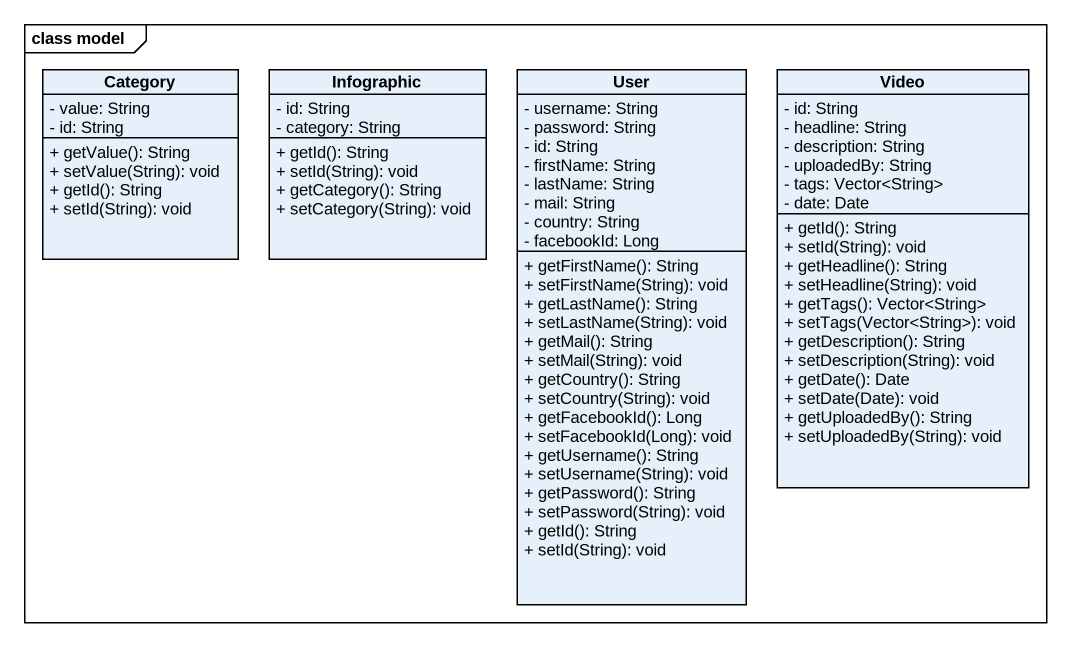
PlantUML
@startuml
mainframe class model
hide circle
hide empty members
skinparam classAttributeIconSize 0
class Category {
  - value: String
  - id: String
  + getValue(): String
  + setValue(String): void
  + getId(): String
  + setId(String): void
}
class Infographic {
  - id: String
  - category: String
  + getId(): String
  + setId(String): void
  + getCategory(): String
  + setCategory(String): void
}
class User {
  - username: String
  - password: String
  - id: String
  - firstName: String
  - lastName: String
  - mail: String
  - country: String
  - facebookId: Long
  + getFirstName(): String
  + setFirstName(String): void
  + getLastName(): String
  + setLastName(String): void
  + getMail(): String
  + setMail(String): void
  + getCountry(): String
  + setCountry(String): void
  + getFacebookId(): Long
  + setFacebookId(Long): void
  + getUsername(): String
  + setUsername(String): void
  + getPassword(): String
  + setPassword(String): void
  + getId(): String
  + setId(String): void
}
class Video {
  - id: String
  - headline: String
  - description: String
  - uploadedBy: String
  - tags: Vector<String>
  - date: Date
  + getId(): String
  + setId(String): void
  + getHeadline(): String
  + setHeadline(String): void
  + getTags(): Vector<String>
  + setTags(Vector<String>): void
  + getDescription(): String
  + setDescription(String): void
  + getDate(): Date
  + setDate(Date): void
  + getUploadedBy(): String
  + setUploadedBy(String): void
}
@enduml
